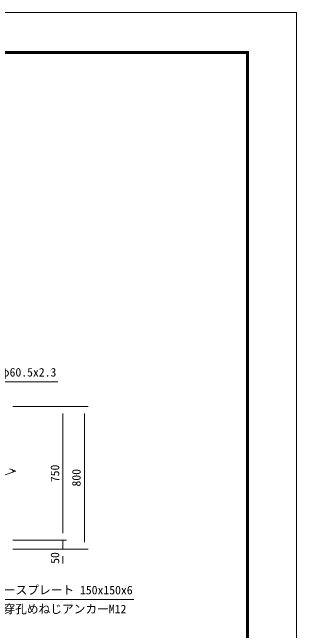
# Model space of a CAD drawing. Units: millimetres, scale not verified. Extents: x -4200 to 4200, y -2970 to 2970.
# Drawn here: x 2609 to 4200, y -495 to 2970 of the extents above; entities that cross this region are included whole.
import ezdxf
from ezdxf.enums import TextEntityAlignment as Align

# ---------------------------------------------------------------- set-up
doc = ezdxf.new("R2010")
doc.units = ezdxf.units.MM
doc.header["$LTSCALE"] = 20
for name, color, linetype, lineweight in [('0-4_D-STR-DIM', 7, 'Continuous', 9), ('0-6_D-STR-TXT', 7, 'Continuous', 9), ('0-7_D-STR2', 7, 'Continuous', 9), ('0-8_D-TTL', 7, 'Continuous', 9)]:
    doc.layers.add(name, color=color, linetype=linetype, lineweight=lineweight)
doc.styles.add('ＭＳ ゴシック', font='')
doc.styles.get('ＭＳ ゴシック').set_extended_font_data('MS Gothic')

msp = doc.modelspace()

# ---------------------------------------------------------------- linework, layer by layer
at = {"layer": '0-4_D-STR-DIM'}
for p, q in [((2611.99, 761.37), (2911.99, 761.37)), ((2611.99, 761.37), (3031.99, 761.37)), ((2891.99, 51.37), (2891.99, 721.37)), ((3011.99, 1.37), (3011.99, 721.37)), ((2556.75, 373.54), (2627.23, 399.19)), ((2627.23, 399.19), (2591.99, 412.02)), ((2891.99, 51.37), (2891.99, 91.37)), ((2611.99, 11.37), (2911.99, 11.37)), ((2611.99, 11.37), (2911.99, 11.37)), ((2891.99, -38.63), (2891.99, 11.37)), ((2611.99, -38.63), (2911.99, -38.63)), ((2611.99, -38.63), (3031.99, -38.63)), ((2891.99, -78.63), (2891.99, -118.63))]:
    msp.add_line(p, q, dxfattribs=at)
at = {"layer": '0-6_D-STR-TXT'}
for points in [[(2862.89, 898.46), (2329.73, 898.46), (2247.8, 672.73)], [(3288.07, -321.11), (2441.46, -321.11), (2308.15, -38.36)]]:
    msp.add_lwpolyline(points, dxfattribs=at)
at = {"layer": '0-7_D-STR2'}
msp.add_line((2616.9, 395.43), (2605.08, 407.25), dxfattribs=at)
at = {"layer": '0-8_D-TTL', "color": 2, "lineweight": 18}
msp.add_lwpolyline([(-4200, 2970), (4200, 2970), (4200, -2970), (-4200, -2970)], close=True, dxfattribs=at)
at = {"layer": '0-8_D-TTL'}
for points in [[(-3930, 2750), (3930, 2750), (3930, -2750), (-3930, -2750)], [(-3927.5, 2747.5), (3927.5, 2747.5), (3927.5, -2747.5), (-3927.5, -2747.5)], [(-3925, 2745), (3925, 2745), (3925, -2745), (-3925, -2745)], [(-3922.5, 2742.5), (3922.5, 2742.5), (3922.5, -2742.5), (-3922.5, -2742.5)], [(-3920, 2740), (3920, 2740), (3920, -2740), (-3920, -2740)]]:
    msp.add_lwpolyline(points, close=True, dxfattribs=at)

# ---------------------------------------------------------------- texts
at = {"layer": '0-4_D-STR-DIM', "style": 'ＭＳ ゴシック'}
for s, p in [('750', (2885.24, 336.87)), ('800', (3005.24, 312.49)), ('50', (2885.24, -120.83))]:
    msp.add_text(s, height=48.09, rotation=90, dxfattribs=at).set_placement(p, align=Align.BOTTOM_LEFT)
at = {"layer": '0-6_D-STR-TXT', "style": 'ＭＳ ゴシック'}
for s, p in [('門柱 φ60.5x2.3', (2379.38, 914.35)), ('ベースプレート 150x150x6 ', (2495.43, -306.5)), ('他穿孔めねじアンカーM12', (2492.81, -412.73))]:
    msp.add_text(s, height=48.09, dxfattribs=at).set_placement(p, align=Align.BOTTOM_LEFT)

doc.saveas('drawing.dxf')
